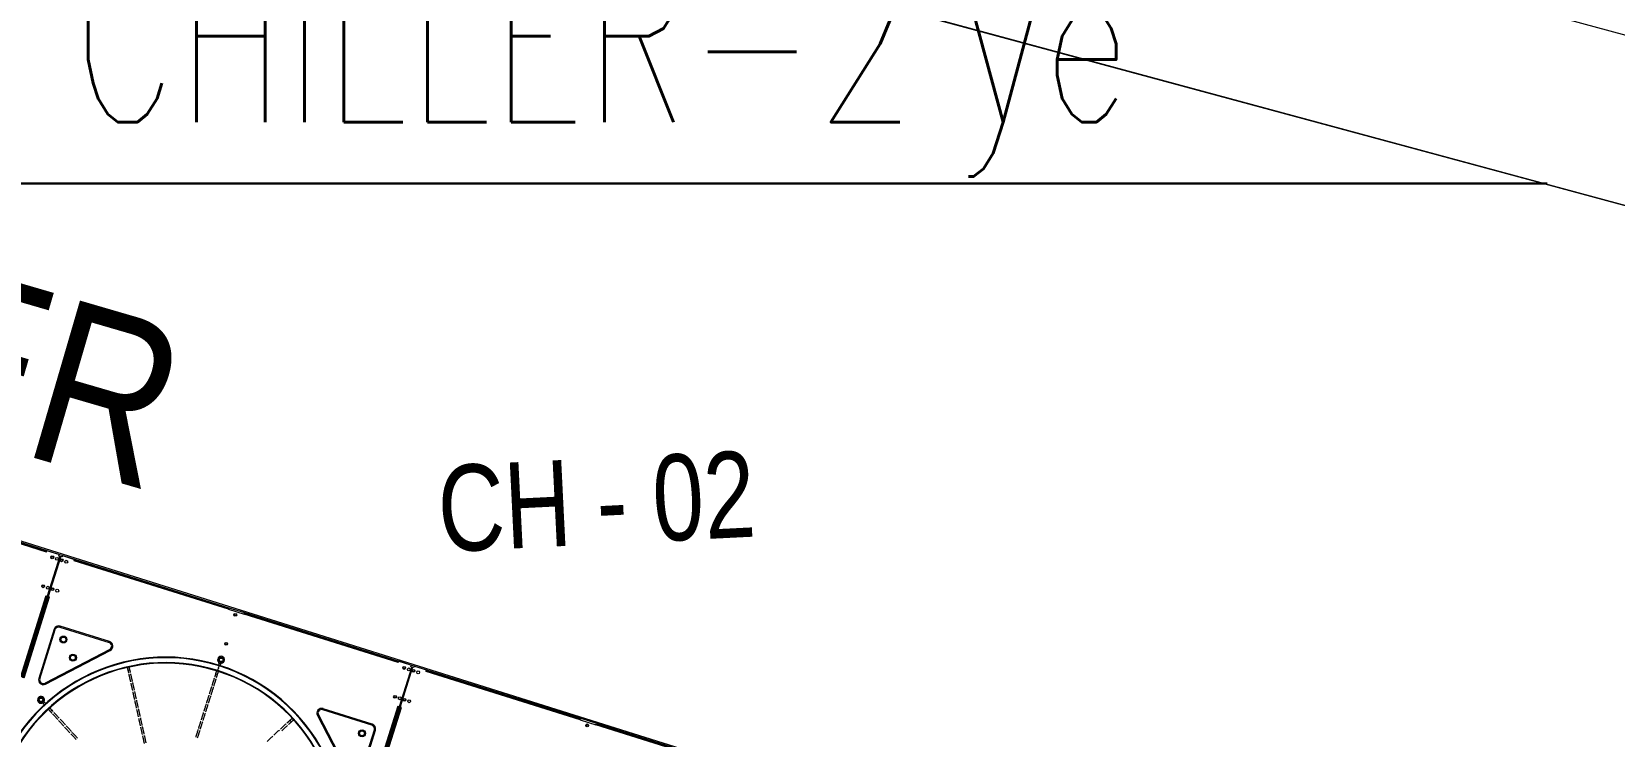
# Model space of a CAD drawing. Header units: metres. Extents: x -17822 to 152406, y -4219 to 19791.
# Drawn here: x 116126.5 to 116512.6, y 6776.8 to 6948.9 of the extents above; entities that cross this region are included whole.
import ezdxf

# ---------------------------------------------------------------- set-up
doc = ezdxf.new("R2010")
doc.units = ezdxf.units.M
doc.header["$LTSCALE"] = 100
doc.header["$MEASUREMENT"] = 0
doc.linetypes.add('DASHDOT', pattern=[1, 0.5, -0.25, 0, -0.25])
doc.layers.get('0').update_dxf_attribs({"color": 9, "lineweight": 9})
for name, color, linetype, lineweight in [('06D', 9, 'Continuous', 9), ('21', 9, 'Continuous', 9), ('Chiller', 32, 'Continuous', 9), ('E-KABLO', 7, 'Continuous', 30), ('E-YAZI', 7, 'Continuous', 30), ('Kaide', 9, 'Continuous', 9), ('Ölçü', 9, 'Continuous', 9)]:
    doc.layers.add(name, color=color, linetype=linetype, lineweight=lineweight)
doc.styles.add('CENTURY', font='GOTHIC.TTF', dxfattribs={"width": 0.8})
doc.styles.add('E-YAZI', font='txttw.shx')
doc.styles.add('MuuM_TEXT-STANDART', font='ARIALN.TTF')

# ---------------------------------------------------------------- blocks, each defined once
blk = doc.blocks.new('Chiller')
at = {"layer": 'Chiller', "linetype": 'Continuous'}
for p, q in [((142.04, 194.09), (653.75, 33.23)), ((308.63, 140.98), (271, 152.82)), ((271.06, 153.01), (308.69, 141.18)), ((271.12, 153.2), (308.75, 141.37)), ((308.63, 140.98), (308.69, 141.18)), ((308.75, 141.37), (308.69, 141.18)), ((311.69, 140.39), (308.73, 141.32)), ((308.75, 141.37), (315.52, 139.24)), ((311.92, 139.95), (308.86, 130.22)), ((312.12, 139.89), (309.06, 130.16)), ((311.69, 140.39), (311.59, 140.06)), ((311.59, 140.06), (311.92, 139.95)), ((312.45, 139.79), (312.12, 139.89)), ((312.55, 140.12), (312.45, 139.79)), ((312.55, 140.12), (315.51, 139.19)), ((315.4, 138.86), (315.46, 139.05)), ((315.52, 139.24), (315.46, 139.05)), ((315.46, 139.05), (353.1, 127.22)), ((315.52, 139.24), (353.16, 127.41)), ((311.29, 137.95), (311.49, 137.89)), ((353.04, 127.03), (315.4, 138.86)), ((309.85, 133.37), (310.05, 133.31)), ((308.53, 130.32), (302.31, 110.53)), ((308.72, 130.26), (302.5, 110.47)), ((308.91, 130.2), (302.69, 110.41)), ((302.78, 110.38), (309.01, 130.17)), ((302.97, 110.32), (309.2, 130.11)), ((303.17, 110.26), (309.39, 130.05)), ((308.53, 130.32), (308.72, 130.26)), ((308.72, 130.26), (308.91, 130.2)), ((309.09, 130.25), (308.89, 130.32)), ((309.13, 130.4), (308.93, 130.46)), ((309.18, 130.54), (308.98, 130.6)), ((309.01, 130.7), (309.21, 130.64)), ((309.2, 130.11), (309.01, 130.17)), ((309.1, 130.98), (309.3, 130.92)), ((309.39, 130.05), (309.2, 130.11)), ((353.1, 127.22), (353.04, 127.03)), ((353.04, 127.03), (356.85, 125.83)), ((353.16, 127.41), (353.1, 127.22)), ((353.16, 127.41), (356.97, 126.21)), ((356.85, 125.83), (356.91, 126.02)), ((394.49, 114), (356.85, 125.83)), ((356.97, 126.21), (356.91, 126.02)), ((356.91, 126.02), (394.55, 114.19)), ((356.97, 126.21), (394.61, 114.38)), ((310.54, 122.15), (306.76, 110.14)), ((307.03, 110.06), (310.81, 122.06)), ((310.81, 122.06), (310.54, 122.15)), ((312.02, 122.92), (311.93, 122.65)), ((311.93, 122.65), (323.94, 118.88)), ((324.03, 119.15), (312.02, 122.92)), ((324.09, 117.22), (308.31, 108.99)), ((308.44, 108.74), (324.22, 116.97)), ((324.03, 119.15), (323.94, 118.88)), ((350.43, 112.07), (350.39, 111.92)), ((350.43, 112.07), (350.48, 112.21)), ((350.49, 112.25), (350.48, 112.21)), ((350.49, 112.25), (350.54, 112.4)), ((350.55, 112.44), (350.54, 112.4)), ((350.55, 112.44), (350.59, 112.58)), ((350.73, 113.85), (350.59, 113.41)), ((350.61, 112.62), (350.59, 112.58)), ((350.61, 112.62), (350.65, 112.77)), ((350.67, 112.81), (350.65, 112.77)), ((350.67, 112.81), (350.71, 112.95)), ((350.72, 112.99), (350.71, 112.95)), ((350.72, 112.99), (350.77, 113.14)), ((350.73, 113.85), (351.21, 113.7)), ((350.73, 113.83), (351.2, 113.68)), ((350.79, 113.19), (350.77, 113.14)), ((350.79, 113.19), (350.83, 113.33)), ((351.07, 113.26), (351.21, 113.7)), ((394.49, 114), (394.55, 114.19)), ((394.61, 114.38), (394.55, 114.19)), ((397.55, 113.4), (394.59, 114.33)), ((394.61, 114.38), (401.38, 112.25)), ((397.78, 112.96), (394.72, 103.23)), ((397.97, 112.9), (394.91, 103.17)), ((397.55, 113.4), (397.45, 113.07)), ((397.45, 113.07), (397.78, 112.96)), ((398.3, 112.8), (397.97, 112.9)), ((398.41, 113.13), (398.3, 112.8)), ((398.41, 113.13), (401.37, 112.2)), ((401.26, 111.87), (401.32, 112.06)), ((401.38, 112.25), (401.32, 112.06)), ((401.32, 112.06), (438.96, 100.23)), ((401.38, 112.25), (439.02, 100.42)), ((307.03, 110.06), (306.76, 110.14)), ((350.08, 111.77), (349.93, 111.3)), ((349.93, 111.3), (350.41, 111.15)), ((350.41, 111.15), (350.56, 111.62)), ((397.15, 110.96), (397.34, 110.9)), ((438.9, 100.04), (401.26, 111.87)), ((395.71, 106.38), (395.9, 106.32)), ((374.74, 101.09), (382.97, 85.31)), ((374.99, 101.22), (383.22, 85.44)), ((376.14, 102.76), (376.06, 102.49)), ((388.06, 98.72), (376.06, 102.49)), ((388.15, 98.99), (376.14, 102.76)), ((394.39, 103.33), (388.16, 83.54)), ((394.58, 103.27), (388.36, 83.48)), ((394.77, 103.22), (388.55, 83.42)), ((388.64, 83.39), (394.86, 103.19)), ((388.83, 83.33), (395.05, 103.13)), ((389.02, 83.27), (395.25, 103.07)), ((394.39, 103.33), (394.58, 103.27)), ((394.58, 103.27), (394.77, 103.22)), ((394.96, 103.31), (394.76, 103.37)), ((394.86, 103.19), (394.77, 103.22)), ((395, 103.46), (394.81, 103.52)), ((395.05, 103.13), (394.86, 103.19)), ((394.87, 103.71), (395.06, 103.65)), ((394.96, 103.99), (395.15, 103.93)), ((395.25, 103.07), (395.05, 103.13)), ((439.02, 100.42), (438.96, 100.23)), ((439.02, 100.42), (442.83, 99.22)), ((384.88, 85.58), (388.65, 97.59)), ((385.15, 85.5), (388.92, 97.51)), ((388.15, 98.99), (388.06, 98.72)), ((388.65, 97.59), (388.92, 97.51)), ((438.96, 100.23), (438.9, 100.04)), ((438.9, 100.04), (442.71, 98.84)), ((442.71, 98.84), (442.77, 99.03)), ((480.35, 87.01), (442.71, 98.84)), ((442.83, 99.22), (442.77, 99.03)), ((442.77, 99.03), (480.41, 87.2)), ((442.83, 99.22), (480.47, 87.39))]:
    blk.add_line(p, q, dxfattribs=at)
at = {"layer": 'Chiller', "linetype": 'Continuous', "flags": 128}
for points in [[(324.22, 116.97), (324.21, 116.99), (324.2, 117.01), (324.18, 117.03), (324.17, 117.07), (324.15, 117.1), (324.13, 117.14), (324.11, 117.18), (324.09, 117.22)], [(328.42, 112.58), (328.43, 112.56), (328.43, 112.52), (328.44, 112.47), (328.46, 112.41), (328.47, 112.34), (328.49, 112.27), (328.51, 112.18), (328.53, 112.1)], [(329.02, 112.21), (329, 112.2), (328.94, 112.19), (328.86, 112.18), (328.77, 112.15), (328.68, 112.13), (328.6, 112.12), (328.55, 112.1), (328.53, 112.1), (328.53, 112.1)], [(329.02, 112.21), (329, 112.29), (328.98, 112.38), (328.96, 112.45), (328.95, 112.52), (328.93, 112.58), (328.92, 112.63), (328.91, 112.67), (328.91, 112.69)], [(350.66, 114.09), (350.68, 114.1), (350.71, 114.14), (350.77, 114.2), (350.77, 114.2)], [(308.31, 108.99), (308.33, 108.95), (308.35, 108.91), (308.37, 108.87), (308.39, 108.83), (308.4, 108.8), (308.42, 108.78), (308.43, 108.75), (308.44, 108.74)], [(307.8, 104.04), (307.81, 104.05), (307.85, 104.09), (307.91, 104.14), (307.98, 104.21), (308.05, 104.27), (308.11, 104.33), (308.15, 104.36), (308.17, 104.38), (308.17, 104.38)], [(307.81, 104.02), (307.82, 104.04), (307.86, 104.07), (307.92, 104.13), (308, 104.19), (308.07, 104.26), (308.13, 104.31), (308.17, 104.35), (308.18, 104.36)], [(308.11, 104.56), (308.09, 104.57), (308.04, 104.59), (307.97, 104.63), (307.96, 104.63)], [(308.48, 104.03), (308.4, 104.12), (308.28, 104.25), (308.17, 104.38)], [(307.8, 104.04), (307.92, 103.91), (308.03, 103.79), (308.11, 103.7)], [(309.27, 102.43), (309.29, 102.42), (309.31, 102.39), (309.34, 102.35), (309.39, 102.31), (309.43, 102.25), (309.49, 102.2), (309.54, 102.13), (309.6, 102.07)], [(309.6, 102.07), (309.62, 102.08), (309.66, 102.12), (309.72, 102.17), (309.79, 102.24), (309.86, 102.3), (309.92, 102.36), (309.96, 102.4), (309.97, 102.41), (309.97, 102.41)], [(309.97, 102.41), (309.91, 102.47), (309.86, 102.53), (309.8, 102.59), (309.75, 102.65), (309.71, 102.69), (309.68, 102.73), (309.65, 102.75), (309.64, 102.77)], [(374.74, 101.09), (374.75, 101.1), (374.78, 101.11), (374.8, 101.12), (374.83, 101.14), (374.87, 101.16), (374.91, 101.18), (374.95, 101.2), (374.99, 101.22)], [(368.44, 100.26), (368.42, 100.25), (368.4, 100.22), (368.36, 100.19), (368.32, 100.15), (368.26, 100.1), (368.2, 100.04), (368.14, 99.99), (368.08, 99.93)], [(368.42, 99.56), (368.4, 99.57), (368.37, 99.61), (368.31, 99.67), (368.25, 99.75), (368.18, 99.82), (368.13, 99.88), (368.09, 99.92), (368.08, 99.93), (368.08, 99.93)], [(368.42, 99.56), (368.48, 99.62), (368.54, 99.68), (368.6, 99.73), (368.65, 99.78), (368.7, 99.82), (368.74, 99.85), (368.76, 99.88), (368.78, 99.89)]]:
    blk.add_lwpolyline(points, dxfattribs=at)
at = {"layer": 'Chiller', "linetype": 'Continuous'}
for centre, radius in [((310.06, 139.7), 0.35), ((310.06, 139.7), 0.25), ((311.2, 139.34), 0.35), ((312.35, 138.98), 0.35), ((312.35, 138.98), 0.25), ((313.49, 138.62), 0.35), ((307.84, 132.64), 0.35), ((307.84, 132.64), 0.25), ((308.99, 132.28), 0.35), ((310.13, 131.92), 0.35), ((310.13, 131.92), 0.25), ((311.28, 131.56), 0.35), ((354.71, 125.66), 0.35), ((354.71, 125.66), 0.25), ((312.79, 119.64), 0.85), ((312.79, 119.64), 0.612), ((315.1, 115.21), 0.85), ((352.49, 118.6), 0.35), ((352.49, 118.6), 0.25), ((315.1, 115.21), 0.612), ((351.26, 114.69), 0.693), ((351.26, 114.69), 0.477), ((351.26, 114.69), 0.425), ((395.92, 112.71), 0.35), ((395.92, 112.71), 0.25), ((397.06, 112.35), 0.35), ((398.21, 111.99), 0.35), ((398.21, 111.99), 0.25), ((399.35, 111.63), 0.35), ((307.33, 104.91), 0.693), ((307.33, 104.91), 0.477), ((307.33, 104.91), 0.425), ((393.7, 105.65), 0.35), ((393.7, 105.65), 0.25), ((394.84, 105.29), 0.35), ((395.99, 104.93), 0.35), ((395.99, 104.93), 0.25), ((397.13, 104.57), 0.35), ((385.64, 96.74), 0.85), ((385.64, 96.74), 0.612), ((440.56, 98.67), 0.35), ((440.56, 98.67), 0.25)]:
    blk.add_circle(centre, radius, dxfattribs=at)
for centre, radius, start, end in [((354.37, 125.25), 0.35, 28.9461, 72.5496), ((311.66, 121.79), 1.18, 72.5493, 162.5493), ((311.66, 121.79), 0.9, 72.5493, 162.5493), ((323.67, 118.02), 0.9, 297.5493, 72.5493), ((323.67, 118.02), 1.18, 297.5493, 72.5493), ((352.45, 119.14), 0.35, 252.5498, 296.1515), ((337.76, 71.76), 43.58, 72.5493, 252.5493), ((337.76, 71.76), 43.43, 72.5493, 252.5493), ((337.76, 71.76), 42.25, 72.5493, 252.5493), ((337.76, 71.76), 42.1, 72.5493, 252.5493), ((337.76, 71.76), 43.58, 252.5493, 72.5493), ((337.76, 71.76), 43.43, 252.5493, 72.5493), ((337.76, 71.76), 42.25, 252.5493, 72.5493), ((328.66, 112.63), 0.246, 124.7111, 192.3423), ((328.67, 112.63), 0.246, 12.7809, 80.3739), ((351.26, 114.69), 0.85, 275.5136, 225.5136), ((350.49, 113.91), 0.25, 342.5493, 45.5136), ((350.49, 113.91), 0.75, 342.5493, 7.0707), ((302.01, 109.16), 49.55, 5.4289, 5.6104), ((307.89, 109.79), 1.18, 162.5493, 297.5493), ((307.89, 109.79), 0.9, 162.5493, 297.5493), ((337.76, 71.76), 42.1, 252.5493, 72.5493), ((350.31, 111.7), 0.247, 87.1471, 162.1917), ((350.32, 111.7), 0.247, 342.9186, 57.9396), ((307.33, 104.91), 0.85, 42.5493, 285.5136), ((307.63, 103.85), 0.75, 42.5493, 67.0693), ((307.33, 104.91), 0.85, 335.5136, 42.5493), ((248.08, 87.67), 61.71, 15.4328, 15.5785), ((307.63, 103.85), 0.25, 42.5493, 105.5136), ((309.45, 102.6), 0.247, 147.1279, 222.2077), ((309.46, 102.6), 0.247, 42.8905, 117.9659), ((375.79, 101.64), 1.18, 72.5493, 207.5493), ((375.79, 101.64), 0.9, 72.5493, 207.5493), ((368.61, 100.08), 0.246, 64.7194, 132.3229), ((368.61, 100.07), 0.246, 312.7766, 20.367), ((387.79, 97.86), 0.9, 342.5493, 72.5493), ((387.79, 97.86), 1.18, 342.5493, 72.5493), ((440.22, 98.26), 0.35, 28.9458, 72.5499)]:
    blk.add_arc(centre, radius, start, end, dxfattribs=at)
for points, knots in [([(312.62, 120.37), (312.58, 120.33), (312.48, 120.24), (312.29, 120.07), (312.16, 119.94), (312.07, 119.86)], [0, 0, 0, 0, 0.264855, 0.535471, 1, 1, 1, 1]), ([(312.07, 119.86), (312.09, 119.8), (312.11, 119.67), (312.17, 119.42), (312.21, 119.25), (312.23, 119.13)], [0, 0, 0, 0, 0.2648571, 0.5354742, 1, 1, 1, 1]), ([(313.34, 120.15), (313.31, 120.16), (313.16, 120.2), (312.91, 120.28), (312.71, 120.35), (312.62, 120.37)], [0, 0, 0, 0, 0.1321493, 0.636286, 1, 1, 1, 1]), ([(313.5, 119.41), (313.49, 119.48), (313.46, 119.61), (313.4, 119.86), (313.37, 120.03), (313.34, 120.15)], [0, 0, 0, 0, 0.264884, 0.53546, 1, 1, 1, 1]), ([(312.23, 119.13), (312.32, 119.11), (312.52, 119.04), (312.77, 118.96), (312.92, 118.92), (312.95, 118.91)], [0, 0, 0, 0, 0.363714, 0.867851, 1, 1, 1, 1]), ([(312.95, 118.91), (313, 118.95), (313.1, 119.04), (313.28, 119.21), (313.42, 119.34), (313.5, 119.41)], [0, 0, 0, 0, 0.2648796, 0.5354574, 1, 1, 1, 1]), ([(314.94, 115.94), (314.89, 115.9), (314.79, 115.81), (314.6, 115.63), (314.47, 115.51), (314.38, 115.43)], [0, 0, 0, 0, 0.264878, 0.535454, 1, 1, 1, 1]), ([(315.65, 115.71), (315.57, 115.74), (315.36, 115.81), (315.12, 115.88), (314.97, 115.93), (314.94, 115.94)], [0, 0, 0, 0, 0.363714, 0.867851, 1, 1, 1, 1]), ([(314.38, 115.43), (314.4, 115.37), (314.43, 115.24), (314.48, 114.99), (314.52, 114.81), (314.55, 114.7)], [0, 0, 0, 0, 0.264878, 0.535454, 1, 1, 1, 1]), ([(314.55, 114.7), (314.58, 114.69), (314.73, 114.64), (314.97, 114.57), (315.18, 114.5), (315.26, 114.47)], [0, 0, 0, 0, 0.1321493, 0.636286, 1, 1, 1, 1]), ([(315.26, 114.47), (315.31, 114.52), (315.41, 114.61), (315.6, 114.78), (315.73, 114.9), (315.82, 114.98)], [0, 0, 0, 0, 0.264862, 0.535477, 1, 1, 1, 1]), ([(315.82, 114.98), (315.8, 115.05), (315.77, 115.17), (315.72, 115.42), (315.68, 115.6), (315.65, 115.71)], [0, 0, 0, 0, 0.264862, 0.535477, 1, 1, 1, 1]), ([(350.71, 114.86), (350.72, 114.88), (350.76, 114.92), (350.84, 114.99), (350.95, 115.08), (351.05, 115.18), (351.11, 115.23), (351.13, 115.26)], [0, 0, 0, 0, 0.111318, 0.325265, 0.540888, 0.820939, 1, 1, 1, 1]), ([(350.83, 114.3), (350.83, 114.31), (350.82, 114.35), (350.8, 114.45), (350.76, 114.6), (350.73, 114.75), (350.71, 114.84), (350.71, 114.86), (350.71, 114.86)], [0, 0, 0, 0, 0.061533, 0.243712, 0.500216, 0.869735, 0.981557, 1, 1, 1, 1]), ([(351.38, 114.13), (351.36, 114.13), (351.31, 114.15), (351.21, 114.18), (351.07, 114.23), (350.94, 114.27), (350.86, 114.29), (350.83, 114.3)], [0, 0, 0, 0, 0.111362, 0.325305, 0.54091, 0.820973, 1, 1, 1, 1]), ([(351.13, 115.26), (351.15, 115.25), (351.21, 115.23), (351.31, 115.2), (351.44, 115.16), (351.57, 115.12), (351.65, 115.09), (351.68, 115.08)], [0, 0, 0, 0, 0.1112877, 0.3252305, 0.5408352, 0.8208977, 1, 1, 1, 1]), ([(351.81, 114.52), (351.79, 114.5), (351.75, 114.47), (351.67, 114.39), (351.57, 114.3), (351.47, 114.21), (351.41, 114.15), (351.38, 114.13)], [0, 0, 0, 0, 0.111356, 0.325272, 0.540886, 0.820939, 1, 1, 1, 1]), ([(351.68, 115.08), (351.69, 115.07), (351.69, 115.03), (351.72, 114.93), (351.75, 114.78), (351.78, 114.64), (351.8, 114.54), (351.81, 114.52), (351.81, 114.52)], [0, 0, 0, 0, 0.061533, 0.243721, 0.500216, 0.869734, 0.981565, 1, 1, 1, 1]), ([(306.78, 105.09), (306.8, 105.1), (306.84, 105.14), (306.92, 105.21), (307.02, 105.31), (307.12, 105.4), (307.18, 105.46), (307.21, 105.48)], [0, 0, 0, 0, 0.111319, 0.325235, 0.540889, 0.820901, 1, 1, 1, 1]), ([(306.91, 104.52), (306.9, 104.54), (306.89, 104.6), (306.87, 104.71), (306.84, 104.84), (306.81, 104.97), (306.79, 105.06), (306.78, 105.09)], [0, 0, 0, 0, 0.111318, 0.325274, 0.540888, 0.820939, 1, 1, 1, 1]), ([(307.46, 104.35), (307.45, 104.35), (307.41, 104.37), (307.31, 104.4), (307.16, 104.44), (307.02, 104.49), (306.93, 104.52), (306.91, 104.52), (306.91, 104.52)], [0, 0, 0, 0, 0.0615681, 0.2437281, 0.5002132, 0.8697422, 0.9815728, 1, 1, 1, 1]), ([(307.21, 105.48), (307.22, 105.47), (307.26, 105.46), (307.35, 105.43), (307.5, 105.38), (307.64, 105.34), (307.73, 105.31), (307.75, 105.31), (307.76, 105.3)], [0, 0, 0, 0, 0.061496, 0.243656, 0.500221, 0.869749, 0.981504, 1, 1, 1, 1]), ([(307.88, 104.74), (307.87, 104.73), (307.83, 104.69), (307.75, 104.62), (307.64, 104.52), (307.54, 104.43), (307.48, 104.37), (307.46, 104.35)], [0, 0, 0, 0, 0.111356, 0.325272, 0.540886, 0.820939, 1, 1, 1, 1]), ([(307.76, 105.3), (307.76, 105.29), (307.77, 105.23), (307.8, 105.12), (307.83, 104.99), (307.86, 104.85), (307.88, 104.77), (307.88, 104.74)], [0, 0, 0, 0, 0.111319, 0.325226, 0.540849, 0.820901, 1, 1, 1, 1]), ([(385.13, 97.29), (385.11, 97.21), (385.04, 97), (384.96, 96.75), (384.92, 96.61), (384.91, 96.58)], [0, 0, 0, 0, 0.3636822, 0.8678538, 1, 1, 1, 1]), ([(384.91, 96.58), (384.95, 96.53), (385.04, 96.43), (385.21, 96.24), (385.34, 96.11), (385.41, 96.02)], [0, 0, 0, 0, 0.2648624, 0.5354617, 1, 1, 1, 1]), ([(385.86, 97.45), (385.8, 97.44), (385.67, 97.41), (385.42, 97.36), (385.25, 97.32), (385.13, 97.29)], [0, 0, 0, 0, 0.264862, 0.535466, 1, 1, 1, 1]), ([(386.37, 96.9), (386.33, 96.95), (386.24, 97.05), (386.07, 97.23), (385.94, 97.37), (385.86, 97.45)], [0, 0, 0, 0, 0.264844, 0.535433, 1, 1, 1, 1]), ([(386.15, 96.19), (386.16, 96.22), (386.2, 96.36), (386.28, 96.61), (386.35, 96.82), (386.37, 96.9)], [0, 0, 0, 0, 0.1321462, 0.6363178, 1, 1, 1, 1]), ([(385.41, 96.02), (385.48, 96.04), (385.61, 96.06), (385.86, 96.12), (386.03, 96.16), (386.15, 96.19)], [0, 0, 0, 0, 0.264901, 0.53549, 1, 1, 1, 1])]:
    blk.add_open_spline(points, degree=3, knots=knots, dxfattribs=at)
for points in [[(328.37, 112.8), (328.42, 112.58)], [(328.53, 112.1), (328.67, 111.46)], [(328.91, 112.69), (328.86, 112.91)], [(329.16, 111.56), (329.02, 112.21)], [(350.15, 112), (350.08, 111.77)], [(328.73, 111.17), (329.15, 109.32)], [(329.21, 109.02), (329.63, 107.17)], [(329.64, 109.42), (329.22, 111.27)], [(330.12, 107.27), (329.7, 109.13)], [(348.93, 108.13), (348.36, 106.32)], [(349.59, 110.23), (349.02, 108.42)], [(349.5, 108.27), (350.07, 110.08)], [(349.93, 111.3), (349.68, 110.52)], [(350.16, 110.36), (350.41, 111.15)], [(350.56, 111.62), (350.63, 111.85)], [(329.69, 106.88), (330.1, 105.02)], [(330.17, 104.73), (330.58, 102.88)], [(330.59, 105.13), (330.18, 106.98)], [(331.07, 102.98), (330.66, 104.83)], [(348.27, 106.03), (347.7, 104.22)], [(348.18, 104.07), (348.75, 105.88)], [(348.84, 106.16), (349.41, 107.98)], [(309.11, 102.61), (309.27, 102.43)], [(309.64, 102.77), (309.48, 102.95)], [(309.6, 102.07), (309.92, 101.73)], [(310.28, 102.07), (309.97, 102.41)], [(310.12, 101.51), (311.4, 100.12)], [(311.77, 100.45), (310.48, 101.85)], [(330.65, 102.58), (331.06, 100.73)], [(331.12, 100.43), (331.54, 98.58)], [(331.55, 100.83), (331.14, 102.68)], [(332.03, 98.68), (331.61, 100.53)], [(346.95, 101.83), (346.38, 100.02)], [(346.86, 99.87), (347.43, 101.69)], [(347.62, 103.94), (347.04, 102.12)], [(347.52, 101.97), (348.09, 103.78)], [(368.61, 100.42), (368.44, 100.26)], [(311.6, 99.89), (312.89, 98.49)], [(313.26, 98.82), (311.98, 100.23)], [(313.09, 98.27), (314.38, 96.87)], [(314.75, 97.2), (313.47, 98.6)], [(314.58, 96.65), (315.87, 95.25)], [(316.24, 95.58), (314.95, 96.99)], [(331.6, 98.28), (332.01, 96.44)], [(332.51, 96.53), (332.09, 98.39)], [(345.64, 97.64), (345.06, 95.83)], [(345.54, 95.67), (346.11, 97.48)], [(346.29, 99.73), (345.72, 97.93)], [(346.2, 97.77), (346.77, 99.58)], [(365.49, 97.55), (364.09, 96.27)], [(367.1, 99.04), (365.71, 97.75)], [(366.04, 97.38), (367.44, 98.67)], [(368.08, 99.93), (367.33, 99.24)], [(367.67, 98.87), (368.42, 99.56)], [(368.78, 99.89), (368.95, 100.05)], [(332.08, 96.14), (332.49, 94.28)], [(332.98, 94.38), (332.57, 96.24)], [(363.86, 96.06), (362.47, 94.78)]]:
    blk.add_open_spline(points, degree=1, dxfattribs=at)

msp = doc.modelspace()

# ---------------------------------------------------------------- linework, layer by layer
at = {"layer": '06D'}
msp.add_lwpolyline([(118513.64, 6255.26), (116673.24, 6905.2), (115791.76, 7143.87), (115867.81, 7428.5), (115720.31, 7470.48), (115247.42, 8251.05), (115225.98, 8286.44), (115101.31, 8249.8, 0.497299), (114909.31, 7742.7), (115499.24, 6803.87, 0.460019), (115729.82, 6910.39), (115781.45, 7105.01), (116661.34, 6866.98), (118498.77, 6218.09)], format="xyb", dxfattribs=at)
at = {"layer": 'E-KABLO'}
msp.add_line((115956.58, 6911.79), (116496.22, 6911.79), dxfattribs=at)
at = {"layer": 'Kaide', "linetype": 'Continuous'}
msp.add_lwpolyline([(117355, 6622.01), (117355, 5921.55), (115595.44, 6513.26), (115781.37, 7104.7), (116661.34, 6866.98), (117355, 6622.01)], close=True, dxfattribs=at)

# ---------------------------------------------------------------- block references
at = {"color": 2}
msp.add_blockref('Chiller', (115821.42, 6680.84), dxfattribs=at)

# ---------------------------------------------------------------- texts
at = {"layer": '21', "insert": (115980.66, 6929.18), "char_height": 40, "attachment_point": 1, "rotation": 343.7392, "style": 'MuuM_TEXT-STANDART'}
msp.add_mtext_dynamic_manual_height_columns('CHILLER', width=390.2897, gutter_width=150, heights=[0], dxfattribs=at)
at = {"layer": 'E-YAZI', "color": 3, "style": 'E-YAZI', "width": 0.7}
msp.add_text("ADP'den CHILLER-2'ye", height=40, rotation=360, dxfattribs=at).set_placement((115966.25, 6926.79))
at = {"layer": 'Ölçü', "color": 1, "linetype": 'DASHDOT', "style": 'CENTURY', "width": 0.8}
msp.add_text('CH - 02', height=21, rotation=2.8237, dxfattribs=at).set_placement((116226.11, 6821.81))

doc.saveas('drawing.dxf')
